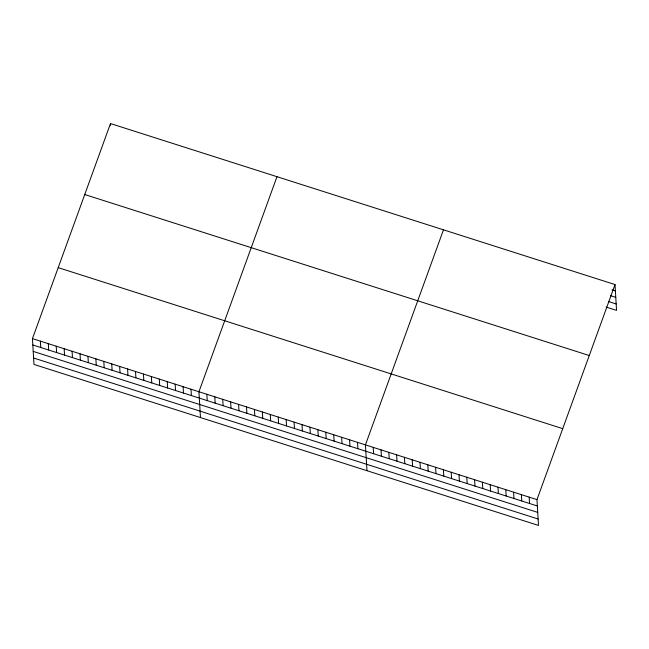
<?xml version="1.0" encoding="UTF-8"?>
<svg xmlns="http://www.w3.org/2000/svg" width="649" height="649" viewBox="0 0 649 649"><rect width="100%" height="100%" fill="white"/><g stroke="black" fill="none" stroke-linecap="round" stroke-linejoin="round"><path stroke-width="0.97" d="M615.017 284.57L536.974 499.625L538.508 525.439L33.983 364.43L32.45 338.608L110.492 123.561L615.017 284.57L616.55 310.392L606.15 307.074M276.985 176.69L198.943 391.745L200.476 417.567M443.478 229.827L365.436 444.881L366.969 470.695M611.926 289.819L615.39 290.922M610.579 295.684L615.771 297.347M608.373 301.477L616.169 303.967M84.735 194.522L589.26 355.538M58.207 267.639L562.732 428.656M32.45 338.608L536.974 499.625M32.831 344.968L537.356 505.977M33.213 351.393L537.737 512.402M33.602 358.005L538.126 519.022M529.178 497.134L529.552 503.486M521.382 494.643L521.755 500.996M513.586 492.153L513.959 498.513M505.79 489.671L506.163 496.023M497.986 487.18L498.367 493.532M490.19 484.689L490.571 491.05M482.394 482.199L482.775 488.559M474.597 479.716L474.979 486.069M466.801 477.226L467.175 483.578M459.005 474.735L459.378 481.096M451.209 472.253L451.582 478.605M443.405 469.762L443.786 476.115M435.609 467.272L435.99 473.624M427.813 464.781L428.194 471.142M420.017 462.299L420.398 468.651M412.22 459.808L412.594 466.16M404.424 457.318L404.798 463.67M396.628 454.827L397.001 461.188M388.832 452.345L389.205 458.697M381.028 449.854L381.409 456.206M373.232 447.364L373.613 453.724M357.51 442.35L357.883 448.702M349.584 439.819L349.957 446.171M341.65 437.288L342.031 443.64M333.724 434.757L334.105 441.109M325.798 432.226L326.171 438.578M317.864 429.695L318.245 436.055M309.938 427.164L310.319 433.524M302.012 424.633L302.385 430.993M294.086 422.11L294.459 428.462M286.152 419.579L286.534 425.931M278.226 417.047L278.599 423.399M270.3 414.516L270.674 420.868M262.366 411.985L262.748 418.337M254.44 409.454L254.822 415.806M246.515 406.923L246.888 413.283M238.589 404.392L238.962 410.752M230.655 401.869L231.036 408.221M222.729 399.338L223.102 405.69M214.803 396.807L215.176 403.159M206.869 394.276L207.25 400.628M191.017 389.213L191.39 395.566M183.083 386.682L183.464 393.043M175.157 384.151L175.538 390.511M167.231 381.62L167.604 387.98M159.305 379.097L159.678 385.449M151.371 376.566L151.752 382.918M143.445 374.035L143.827 380.387M135.519 371.504L135.892 377.856M127.585 368.973L127.967 375.325M110.492 123.561L110.598 125.371M119.659 366.442L120.041 372.794M111.733 363.911L112.107 370.271M103.808 361.379L104.181 367.74M95.874 358.848L96.255 365.209M87.948 356.325L88.329 362.677M80.022 353.794L80.395 360.146M72.088 351.263L72.469 357.615M64.162 348.732L64.543 355.084M56.236 346.201L56.609 352.553M48.31 343.67L48.683 350.022M40.376 341.139L40.757 347.499"/></g></svg>
